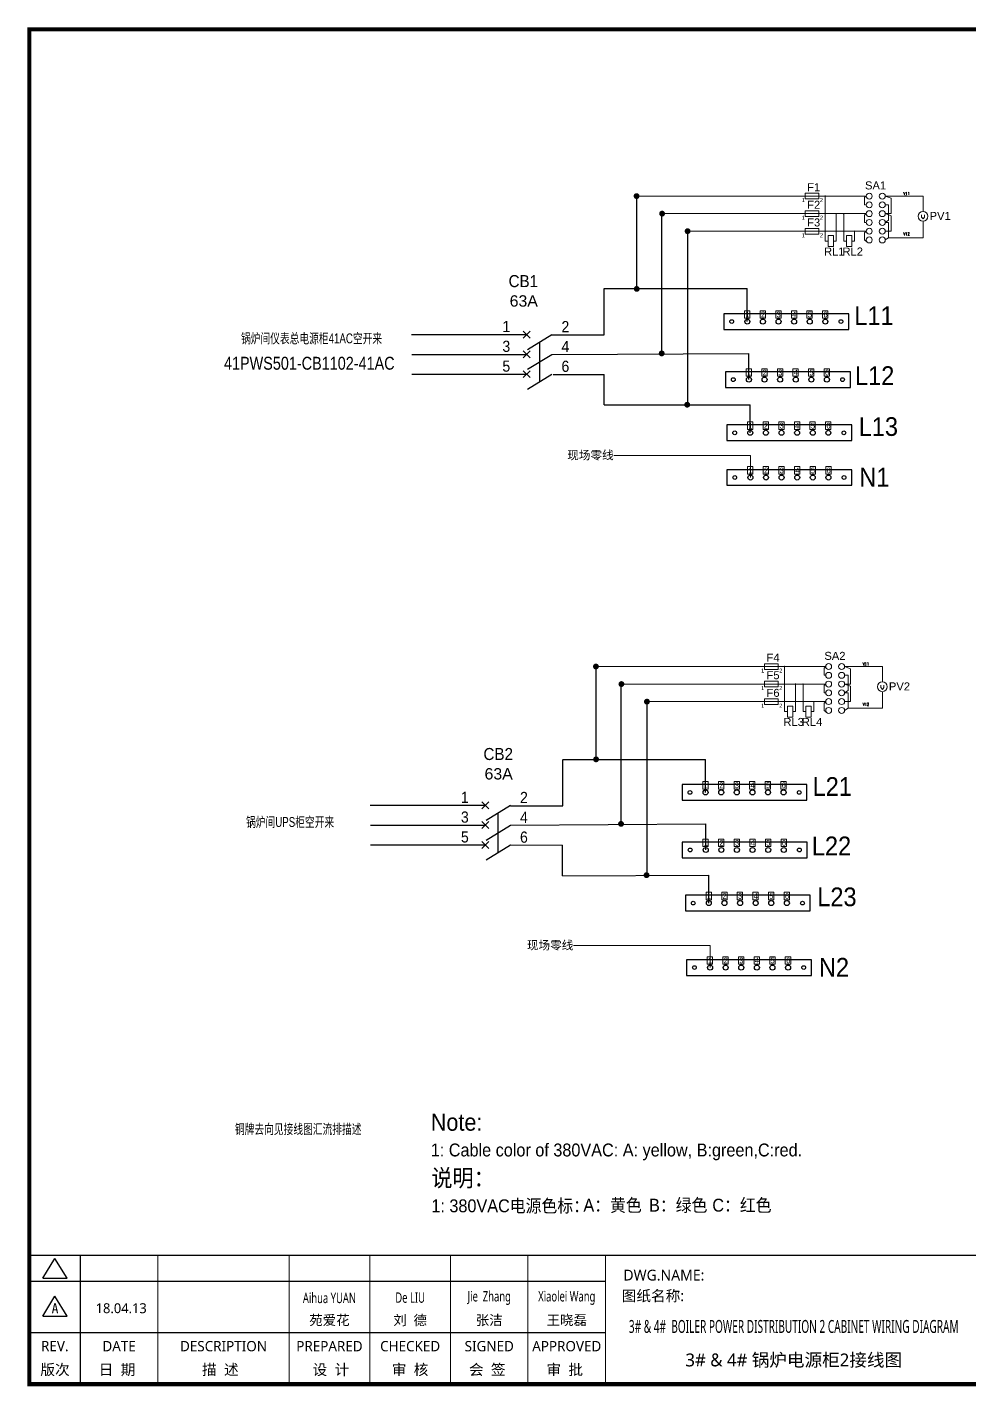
# Model space of a CAD drawing. Extents: x 81437 to 204847, y -54597 to -29444.
# Drawn here: x 91467 to 93659, y -45832 to -42670 of the extents above; entities that cross this region are included whole.
import ezdxf
from ezdxf.enums import TextEntityAlignment as Align

# ---------------------------------------------------------------- set-up
doc = ezdxf.new("R2010")
doc.units = 0
doc.header["$LTSCALE"] = 100
doc.header["$MEASUREMENT"] = 0
for name, color, linetype in [('HLSTK', 7, 'Continuous'), ('t', 1, 'Continuous'), ('空气开关', 7, 'Continuous')]:
    doc.layers.add(name, color=color, linetype=linetype)
doc.layers.add('细实线', color=7, linetype='Continuous', lineweight=20)
doc.styles.add('HZ', font='arial.ttf', dxfattribs={"width": 0.7})
doc.styles.add('HZ_BOLD', font='arialbd.ttf')
doc.styles.add('HZA', font='romans', dxfattribs={"width": 0.75, "bigfont": 'ams_dx'})
doc.styles.get("Standard").update_dxf_attribs({"font": ''})
doc.styles.add('微软雅黑', font='')
doc.styles.get('Standard').set_extended_font_data('SimSun')
doc.styles.get('微软雅黑').set_extended_font_data('Microsoft YaHei')

# ---------------------------------------------------------------- blocks, each defined once
blk = doc.blocks.new('图框')
at = {"color": 7}
for p, q in [((-6.2, -2970.4), (1334, -2970.4)), ((-6.2, -3090.4), (1334, -3090.4))]:
    blk.add_line(p, q, dxfattribs=at)
at = {"color": 7, "const_width": 3}
blk.add_lwpolyline([(4109.5, -2910.4), (-6.2, -2910.4)], dxfattribs=at)
at = {"layer": 't', "color": 7}
for p, q in [((25.8, -2963.9), (53.7, -2918)), ((81.7, -2963.9), (53.7, -2918)), ((25.8, -2963.9), (81.7, -2963.9)), ((25.8, -3051.8), (53.7, -3006)), ((81.7, -3051.8), (53.7, -3006)), ((25.8, -3051.8), (81.7, -3051.8))]:
    blk.add_line(p, q, dxfattribs=at)
at = {"layer": 't', "color": 7, "const_width": 9.62}
blk.add_lwpolyline([(4109.5, -3210.4), (4109.5, -58.9), (-6.2, -58.9), (-6.2, -3210.4)], close=True, dxfattribs=at)
at = {"layer": 't', "color": 7, "const_width": 2.4}
for points in [[(112.6, -2911.6), (112.6, -3210.4)], [(292.9, -2911.6), (292.9, -3210.4)], [(598.2, -2911.6), (598.2, -3215.3)], [(785.8, -2911.6), (785.8, -3215.3)], [(973.4, -2911.6), (973.4, -3215.3)], [(1153.7, -2911.6), (1153.7, -3215.3)], [(1334, -2911.6), (1334, -3215.3)]]:
    blk.add_lwpolyline(points, dxfattribs=at)
at = {"color": 7, "style": '微软雅黑', "flags": 8}
for tag, p, height in [('DWG.NAME:', (1375.5, -2969.2), 25), ('DWG.NO.:', (3122, -3089.3), 24), ('图纸编号', (3309.2, -3111.3), 24), ('FILENO.:', (3122.5, -3165), 24), ('文档号', (3311.6, -3183), 24)]:
    blk.add_attdef(tag, p, '', height=height, dxfattribs=at)
at = {"color": 7, "style": '微软雅黑', "width": 0.8, "flags": 8}
for tag, p, height in [('PROJECTNAME:', (3119.3, -2971.7), 24), ('PROJECT_NAME', (3324.7, -2969.2), 25)]:
    blk.add_attdef(tag, p, '', height=height, dxfattribs=at)
at = {"color": 7, "style": '微软雅黑', "flags": 8}
for tag, height, width, p in [('RENLIU', 24, 0.7, (692, -3009.2)), ('SHUFENWANG', 24, 0.7, (879.6, -3009.2)), ('FANGHOU', 24, 0.7, (1063.6, -3009.2)), ('DANDANLI', 24, 0.7, (1243.9, -3009.2)), ('#10STATIONONTROLCABINETCOVER', 30, 0.6, (1771.7, -3076)), ('HANGZHOUHOLLYSYSAUTOMATIONCO.,LTD.', 24, 0.7, (2763.9, -3104.6))]:
    blk.add_attdef(tag, text='', height=height, dxfattribs=dict(at, width=width)).set_placement(p, align=Align.MIDDLE)
for tag, p in [('图纸名称:', (1371.6, -3024.8)), ('项目名称', (3272.9, -3045.6))]:
    blk.add_attdef(tag, text='', height=25, dxfattribs=at).set_placement(p, align=Align.BOTTOM_LEFT)
at = {"color": 7, "flags": 8}
blk.add_attdef('A', text='', height=23, dxfattribs=at).set_placement((53.7, -3033.7), align=Align.MIDDLE)
at = {"color": 7, "style": '微软雅黑', "flags": 8}
for tag, height, p in [('设计时间', 23, (207.7, -3033.7)), ('刘仁', 23, (692, -3061.1)), ('王姝芬', 23, (879.6, -3061.1)), ('侯方', 23, (1063.6, -3061.1)), ('李丹丹', 23, (1243.9, -3061.1)), ('PAGEXOFX', 24, (3947.6, -3097.9)), ('REV.', 24, (53.2, -3121.9)), ('DATE', 24, (202.7, -3121.9)), ('DESCRIPTION', 24, (445.6, -3121.9)), ('PREPARED', 24, (692, -3121.9)), ('CHECKED', 24, (879.6, -3121.9)), ('SIGNED', 24, (1063.6, -3121.9)), ('APPROVED', 24, (1243.9, -3121.9)), ('图纸名称', 30, (1771.7, -3153.6)), ('第几页共几页', 24, (3947.6, -3172.9))]:
    blk.add_attdef(tag, text='', height=height, dxfattribs=at).set_placement(p, align=Align.MIDDLE)
at = {"layer": 't', "color": 7, "style": '微软雅黑'}
for s, p in [('版次', (53.7, -3176.5)), ('日  期', (198, -3176.5)), ('描  述', (438.3, -3176.5)), ('设  计', (695.3, -3176.5)), ('审  核', (879.4, -3176.5)), ('会  签', (1058.9, -3176.5)), ('审  批', (1239.1, -3176.5))]:
    blk.add_text(s, height=25, dxfattribs=at).set_placement(p, align=Align.MIDDLE_CENTER)
blk = doc.blocks.new('供电端子')
at = {"style": 'HZ', "width": 0.7}
blk.add_attdef('供电端子', (0, 0), '', height=17, dxfattribs=at)

msp = doc.modelspace()

# ---------------------------------------------------------------- linework, layer by layer
at = {"color": 2}
for p, q in [((92883.9, -43065.9), (92883.9, -43277.8)), ((92808.5, -43277.8), (93141.5, -43277.8)), ((92808.5, -43385.4), (92808.5, -43277.8)), ((93141.5, -43354.4), (93141.5, -43277.8)), ((92360.6, -43384.5), (92628.1, -43384.5)), ((92686.8, -43385.4), (92808.5, -43385.4)), ((92789.4, -44160.1), (92789.4, -44372)), ((92712.1, -44480.4), (92712.1, -44372.8)), ((92713, -44372.8), (93044.4, -44372.8)), ((93044.4, -44449.5), (93044.4, -44372.8)), ((92264.2, -44479.5), (92531.7, -44479.5)), ((92590.4, -44480.5), (92712.1, -44480.5))]:
    msp.add_line(p, q, dxfattribs=at)
at = {"color": 7, "lineweight": 15}
for p, q in [((93418.2, -43062.5), (93414.4, -43066)), ((93414.4, -43066), (93414.4, -43082.9)), ((93462.2, -43062.5), (93475.7, -43067.7)), ((93462.2, -43062.5), (93507.2, -43062.5)), ((93475.7, -43067.7), (93475.7, -43103.3)), ((93512.5, -43062.5), (93550.1, -43062.5)), ((93550.1, -43062.5), (93550.1, -43098)), ((93418.2, -43082.9), (93414.4, -43082.9)), ((93418.2, -43103.3), (93414.4, -43106.8)), ((93462.2, -43082.9), (93470.2, -43082.9)), ((93462.2, -43103.3), (93475.7, -43108.5)), ((93462.2, -43103.3), (93475.7, -43103.3)), ((93470.2, -43082.9), (93470.2, -43118.6)), ((93414.4, -43106.8), (93414.4, -43123.7)), ((93418.2, -43123.7), (93414.4, -43123.7)), ((93470.2, -43118.6), (93462.2, -43123.7)), ((93462.2, -43123.7), (93470.2, -43123.7)), ((93470.2, -43123.7), (93470.2, -43159.4)), ((93475.7, -43108.5), (93475.7, -43144.1)), ((93546.8, -43105.8), (93546.8, -43111.6)), ((93546.8, -43111.6), (93550.1, -43115.6)), ((93550.1, -43115.6), (93553.4, -43111.6)), ((93550.1, -43121), (93550.1, -43159.4)), ((93553.4, -43111.6), (93553.4, -43105.8)), ((93418.2, -43144.1), (93414.4, -43147.6)), ((93414.4, -43147.6), (93414.4, -43164.5)), ((93462.2, -43144.1), (93475.7, -43144.1)), ((93470.2, -43159.4), (93462.2, -43164.5)), ((93470.2, -43159.4), (93507.3, -43159.4)), ((93507.3, -43159.4), (93550.1, -43159.4)), ((93323.7, -44156.7), (93319.9, -44160.2)), ((93319.9, -44160.2), (93319.9, -44177.1)), ((93323.7, -44177.1), (93319.9, -44177.1)), ((93367.7, -44156.7), (93381.2, -44161.9)), ((93367.7, -44156.7), (93412.7, -44156.7)), ((93367.7, -44177.1), (93375.7, -44177.1)), ((93375.7, -44177.1), (93375.7, -44212.8)), ((93381.2, -44161.9), (93381.2, -44197.5)), ((93418, -44156.7), (93455.6, -44156.7)), ((93455.6, -44156.7), (93455.6, -44192.2)), ((93323.7, -44197.5), (93319.9, -44201)), ((93319.9, -44201), (93319.9, -44217.9)), ((93367.7, -44197.5), (93381.2, -44202.7)), ((93367.7, -44197.5), (93381.2, -44197.5)), ((93381.2, -44202.7), (93381.2, -44238.3)), ((93452.3, -44200), (93452.3, -44205.8)), ((93452.3, -44205.8), (93455.6, -44209.8)), ((93455.6, -44209.8), (93458.9, -44205.8)), ((93458.9, -44205.8), (93458.9, -44200)), ((93323.7, -44217.9), (93319.9, -44217.9)), ((93323.7, -44238.3), (93319.9, -44241.9)), ((93319.9, -44241.9), (93319.9, -44258.8)), ((93375.7, -44212.8), (93367.7, -44217.9)), ((93367.7, -44217.9), (93375.7, -44217.9)), ((93367.7, -44238.3), (93381.2, -44238.3)), ((93375.7, -44217.9), (93375.7, -44253.6)), ((93455.6, -44215.2), (93455.6, -44253.6)), ((93375.7, -44253.6), (93367.7, -44258.8)), ((93375.7, -44253.6), (93412.7, -44253.6)), ((93412.7, -44253.6), (93455.6, -44253.6))]:
    msp.add_line(p, q, dxfattribs=at)
at = {"ltscale": 5}
for p, q in [((93512.5, -43062.5), (93507.2, -43062.5)), ((93418, -44156.7), (93412.7, -44156.7))]:
    msp.add_line(p, q, dxfattribs=at)
at = {"color": 3}
for p, q in [((92942.1, -43102.7), (92942.1, -43428.7)), ((92361.3, -43430.6), (92628.3, -43430.6)), ((92686.8, -43430.6), (93145.2, -43428.7)), ((93145.2, -43489.4), (93145.2, -43428.7)), ((92847.6, -44196.9), (92847.6, -44522.9)), ((92264.9, -44525.6), (92531.9, -44525.6)), ((92590.4, -44525.6), (93044.8, -44522.7)), ((93044.8, -44583.4), (93044.8, -44522.7))]:
    msp.add_line(p, q, dxfattribs=at)
at = {"color": 3, "lineweight": 15}
for p, q in [((92943.2, -43103.3), (93418.2, -43103.3)), ((92848.7, -44197.5), (93323.7, -44197.5))]:
    msp.add_line(p, q, dxfattribs=at)
at = {"color": 1, "lineweight": 15}
for p, q in [((93002.6, -43144.1), (93418.2, -43144.1)), ((92908, -44238.4), (93323.7, -44238.3))]:
    msp.add_line(p, q, dxfattribs=at)
at = {"color": 1}
for p, q in [((93002.6, -43144.1), (93002.6, -43548.2)), ((92361.4, -43476.7), (92628.3, -43476.7)), ((92690, -43477.3), (92808.4, -43477.3)), ((92808.4, -43548.2), (92808.4, -43477.5)), ((92808.4, -43548.2), (93148.4, -43548.2)), ((93148.4, -43613.1), (93148.4, -43548.2)), ((92908, -44238.4), (92908, -44642.4)), ((92265, -44571.7), (92531.9, -44571.7)), ((92590.4, -44571.7), (92712, -44572.4)), ((92712, -44643.2), (92712, -44572.5)), ((92712, -44643.2), (93052, -44642)), ((93052, -44706.9), (93052, -44642))]:
    msp.add_line(p, q, dxfattribs=at)
at = {"color": 6}
for p, q in [((92636.4, -43392.6), (92620.2, -43376.4)), ((92620.2, -43392.6), (92636.4, -43376.4)), ((92630.4, -43419.2), (92686.8, -43384.5)), ((92620.2, -43438.7), (92636.4, -43422.5)), ((92636.4, -43438.7), (92620.2, -43422.5)), ((92630.4, -43465.4), (92686.8, -43430.6)), ((92620.2, -43484.8), (92636.4, -43468.6)), ((92636.4, -43484.8), (92620.2, -43468.6)), ((92630.4, -43511.5), (92686.8, -43476.7)), ((92540, -44487.6), (92523.8, -44471.4)), ((92523.8, -44487.6), (92540, -44471.4)), ((92533.9, -44514.3), (92590.4, -44479.5)), ((92523.8, -44533.7), (92540, -44517.5)), ((92540, -44533.7), (92523.8, -44517.5)), ((92533.9, -44560.4), (92590.4, -44525.6)), ((92523.8, -44579.8), (92540, -44563.6)), ((92540, -44579.8), (92523.8, -44563.6)), ((92533.9, -44606.5), (92590.4, -44571.7))]:
    msp.add_line(p, q, dxfattribs=at)
at = {"color": 2}
for points in [[(93087, -43372.6), (93377.4, -43372.6), (93377.4, -43336.3), (93087, -43336.3)], [(92989.9, -44467.6), (93280.3, -44467.6), (93280.3, -44431.3), (92989.9, -44431.3)]]:
    msp.add_lwpolyline(points, close=True, dxfattribs=at)
at = {"color": 3}
for points in [[(93090.7, -43507.5), (93381.1, -43507.5), (93381.1, -43471.2), (93090.7, -43471.2)], [(92990.3, -44601.5), (93280.7, -44601.5), (93280.7, -44565.2), (92990.3, -44565.2)]]:
    msp.add_lwpolyline(points, close=True, dxfattribs=at)
at = {"color": 1}
for points in [[(93093.9, -43631.2), (93384.3, -43631.2), (93384.3, -43594.9), (93093.9, -43594.9)], [(92997.5, -44725.1), (93287.9, -44725.1), (93287.9, -44688.8), (92997.5, -44688.8)]]:
    msp.add_lwpolyline(points, close=True, dxfattribs=at)
at = {"color": 5}
for points in [[(93094.2, -43735.2), (93384.6, -43735.2), (93384.6, -43698.9), (93094.2, -43698.9)], [(93000.4, -44875.1), (93290.8, -44875.1), (93290.8, -44838.8), (93000.4, -44838.8)]]:
    msp.add_lwpolyline(points, close=True, dxfattribs=at)
at = {"color": 7, "lineweight": 15}
for centre, radius in [((93425.1, -43062.5), 6.88), ((93455.4, -43062.5), 6.88), ((93425.1, -43082.9), 6.88), ((93425.1, -43103.3), 6.88), ((93455.4, -43082.9), 6.88), ((93455.4, -43103.3), 6.88), ((93550.1, -43109.5), 11.5), ((93425.1, -43123.7), 6.88), ((93455.4, -43123.7), 6.88), ((93425.1, -43144.1), 6.88), ((93425.1, -43164.5), 6.88), ((93455.4, -43144.1), 6.88), ((93455.4, -43164.5), 6.88), ((93330.6, -44156.7), 6.88), ((93330.6, -44177.1), 6.88), ((93360.8, -44156.7), 6.88), ((93360.8, -44177.1), 6.88), ((93330.6, -44197.5), 6.88), ((93360.8, -44197.5), 6.88), ((93455.6, -44203.7), 11.5), ((93330.6, -44217.9), 6.88), ((93330.6, -44238.3), 6.88), ((93360.8, -44217.9), 6.88), ((93360.8, -44238.3), 6.88), ((93330.6, -44258.8), 6.88), ((93360.8, -44258.8), 6.88)]:
    msp.add_circle(centre, radius, dxfattribs=at)
for centre, radius in [((93105.2, -43354.4), 4.36), ((93141.5, -43354.4), 5.81), ((93177.8, -43354.4), 5.81), ((93214.1, -43354.4), 5.81), ((93250.4, -43354.4), 5.81), ((93286.7, -43354.4), 5.81), ((93323, -43354.4), 5.81), ((93359.3, -43354.4), 4.36), ((93108.9, -43489.4), 4.36), ((93145.2, -43489.4), 5.81), ((93181.5, -43489.4), 5.81), ((93217.8, -43489.4), 5.81), ((93254.1, -43489.4), 5.81), ((93290.4, -43489.4), 5.81), ((93326.7, -43489.4), 5.81), ((93363, -43489.4), 4.36), ((93112.1, -43613.1), 4.36), ((93148.4, -43613.1), 5.81), ((93184.7, -43613.1), 5.81), ((93221, -43613.1), 5.81), ((93257.3, -43613.1), 5.81), ((93293.6, -43613.1), 5.81), ((93329.9, -43613.1), 5.81), ((93366.2, -43613.1), 4.36), ((93112.3, -43717.1), 4.36), ((93148.6, -43717.1), 5.81), ((93184.9, -43717.1), 5.81), ((93221.2, -43717.1), 5.81), ((93257.5, -43717.1), 5.81), ((93293.8, -43717.1), 5.81), ((93330.1, -43717.1), 5.81), ((93366.4, -43717.1), 4.36), ((93008.1, -44449.5), 4.36), ((93044.4, -44449.5), 5.81), ((93080.7, -44449.5), 5.81), ((93117, -44449.5), 5.81), ((93153.3, -44449.5), 5.81), ((93189.6, -44449.5), 5.81), ((93225.9, -44449.5), 5.81), ((93262.2, -44449.5), 4.36), ((93008.5, -44583.4), 4.36), ((93044.8, -44583.4), 5.81), ((93081.1, -44583.4), 5.81), ((93117.4, -44583.4), 5.81), ((93153.7, -44583.4), 5.81), ((93190, -44583.4), 5.81), ((93226.3, -44583.4), 5.81), ((93262.6, -44583.4), 4.36), ((93015.7, -44706.9), 4.36), ((93052, -44706.9), 5.81), ((93088.3, -44706.9), 5.81), ((93124.6, -44706.9), 5.81), ((93160.9, -44706.9), 5.81), ((93197.2, -44706.9), 5.81), ((93233.5, -44706.9), 5.81), ((93269.8, -44706.9), 4.36), ((93018.5, -44857), 4.36), ((93054.8, -44857), 5.81), ((93091.1, -44857), 5.81), ((93127.4, -44857), 5.81), ((93163.7, -44857), 5.81), ((93200, -44857), 5.81), ((93236.3, -44857), 5.81), ((93272.6, -44857), 4.36)]:
    msp.add_circle(centre, radius)
at = {"layer": '空气开关', "color": 6}
for p, q in [((92658.6, -43448), (92658.6, -43401.9)), ((92658.6, -43494.1), (92658.6, -43448)), ((92562.2, -44543), (92562.2, -44496.9)), ((92562.2, -44589.1), (92562.2, -44543))]:
    msp.add_line(p, q, dxfattribs=at)
at = {"layer": '细实线', "color": 2}
for p, q in [((93418.2, -43062.5), (92883.9, -43062.5)), ((93323.7, -44156.7), (92789.4, -44156.7))]:
    msp.add_line(p, q, dxfattribs=at)
at = {"layer": '细实线', "color": 7}
for p, q in [((93322.3, -43062.5), (93322.3, -43167.3)), ((93365.6, -43103.4), (93365.6, -43167.3)), ((93227.8, -44156.7), (93227.8, -44261.5)), ((93271.1, -44197.6), (93271.1, -44261.5))]:
    msp.add_line(p, q, dxfattribs=at)
at = {"layer": '细实线', "color": 0}
for p, q in [((93348.2, -43167.3), (93348.2, -43103.3)), ((93391, -43167.3), (93391, -43144.1)), ((93253.6, -44261.5), (93253.6, -44197.5)), ((93296.5, -44261.5), (93296.5, -44238.3))]:
    msp.add_line(p, q, dxfattribs=at)
at = {"layer": '细实线'}
for p, q in [((93414.4, -43164.5), (93420.6, -43169.8)), ((93329.3, -43167.3), (93322.3, -43167.3)), ((93348.2, -43167.3), (93341.6, -43167.3)), ((93372.2, -43167.3), (93365.6, -43167.3)), ((93391, -43167.3), (93384.5, -43167.3)), ((93234.8, -44261.5), (93227.8, -44261.5)), ((93253.6, -44261.5), (93247.1, -44261.5)), ((93277.7, -44261.5), (93271.1, -44261.5)), ((93296.5, -44261.5), (93289.9, -44261.5)), ((93319.9, -44258.8), (93326.1, -44264))]:
    msp.add_line(p, q, dxfattribs=at)
at = {"layer": '细实线', "color": 5}
for p, q in [((92830.7, -43665.8), (93148.6, -43665.8)), ((93148.6, -43717.1), (93148.6, -43665.8)), ((92736.9, -44805.7), (93054.8, -44805.7)), ((93054.8, -44857), (93054.8, -44805.7))]:
    msp.add_line(p, q, dxfattribs=at)
at = {"layer": '细实线', "color": 7}
for points, const_width in [([(92880.5, -43062.5, 1), (92887.3, -43062.5, 1)], 6.8), ([(93322.3, -43063.3, 1), (93322.3, -43061.6, 1)], 1.69), ([(92939.9, -43103.3, 1), (92946.7, -43103.3, 1)], 6.8), ([(93348.1, -43104.2, 1), (93348.1, -43102.5, 1)], 1.69), ([(93365.6, -43104.3, 1), (93365.6, -43102.6, 1)], 1.69), ([(92999.2, -43144.1, 1), (93006, -43144.1, 1)], 6.8), ([(93391, -43145, 1), (93391, -43143.3, 1)], 1.69), ([(92880.9, -43278.4, 1), (92887.7, -43278.4, 1)], 6.8), ([(92939, -43428.4, 1), (92945.8, -43428.4, 1)], 6.8), ([(92998.3, -43547.8, 1), (93005.1, -43547.8, 1)], 6.8), ([(92786, -44156.7, 1), (92792.8, -44156.7, 1)], 6.8), ([(92786, -44156.7, 1), (92792.8, -44156.7, 1)], 6.8), ([(93227.8, -44157.5, 1), (93227.8, -44155.8, 1)], 1.69), ([(92845.3, -44197.5, 1), (92852.1, -44197.5, 1)], 6.8), ([(92845.3, -44197.5, 1), (92852.1, -44197.5, 1)], 6.8), ([(93253.6, -44198.4, 1), (93253.6, -44196.7, 1)], 1.69), ([(93271.1, -44198.5, 1), (93271.1, -44196.8, 1)], 1.69), ([(92904.7, -44238.4, 1), (92911.5, -44238.4, 1)], 6.8), ([(92904.7, -44238.4, 1), (92911.5, -44238.4, 1)], 6.8), ([(93296.5, -44239.2, 1), (93296.5, -44237.5, 1)], 1.69), ([(92786.3, -44372.6, 1), (92793.1, -44372.6, 1)], 6.8), ([(92844.4, -44522.7, 1), (92851.2, -44522.7, 1)], 6.8), ([(92903.8, -44642, 1), (92910.6, -44642, 1)], 6.8)]:
    msp.add_lwpolyline(points, format="xyb", close=True, dxfattribs=dict(at, const_width=const_width))
at = {"layer": '细实线', "color": 0}
for points in [[(93275.9, -43055.8), (93308.1, -43055.8), (93308.1, -43069.1), (93275.9, -43069.1)], [(93275.9, -43096.7), (93308.1, -43096.7), (93308.1, -43109.9), (93275.9, -43109.9)], [(93275.9, -43137.8), (93308.1, -43137.8), (93308.1, -43151), (93275.9, -43151)], [(93181.4, -44150.1), (93213.5, -44150.1), (93213.5, -44163.3), (93181.4, -44163.3)], [(93181.4, -44190.9), (93213.5, -44190.9), (93213.5, -44204.1), (93181.4, -44204.1)], [(93181.4, -44232), (93213.5, -44232), (93213.5, -44245.2), (93181.4, -44245.2)]]:
    msp.add_lwpolyline(points, close=True, dxfattribs=at)
at = {"layer": '细实线'}
for points in [[(93329.3, -43154.5), (93329.3, -43180), (93341.6, -43180), (93341.6, -43154.5)], [(93372.2, -43154.5), (93372.2, -43180), (93384.5, -43180), (93384.5, -43154.5)], [(93234.8, -44248.8), (93234.8, -44274.2), (93247.1, -44274.2), (93247.1, -44248.8)], [(93277.7, -44248.8), (93277.7, -44274.2), (93289.9, -44274.2), (93289.9, -44248.8)]]:
    msp.add_lwpolyline(points, close=True, dxfattribs=at)
at = {"layer": '细实线', "color": 7}
for points in [[(93135.1, -43329), (93147.5, -43329), (93147.5, -43346.6), (93135.1, -43346.6)], [(93171.4, -43329), (93183.8, -43329), (93183.8, -43346.6), (93171.4, -43346.6)], [(93207.7, -43329), (93220.1, -43329), (93220.1, -43346.6), (93207.7, -43346.6)], [(93244, -43329), (93256.4, -43329), (93256.4, -43346.6), (93244, -43346.6)], [(93280.3, -43329), (93292.7, -43329), (93292.7, -43346.6), (93280.3, -43346.6)], [(93316.6, -43329), (93329, -43329), (93329, -43346.6), (93316.6, -43346.6)], [(93138.8, -43464), (93151.2, -43464), (93151.2, -43481.5), (93138.8, -43481.5)], [(93175.1, -43464), (93187.5, -43464), (93187.5, -43481.5), (93175.1, -43481.5)], [(93211.4, -43464), (93223.8, -43464), (93223.8, -43481.5), (93211.4, -43481.5)], [(93247.7, -43464), (93260.1, -43464), (93260.1, -43481.5), (93247.7, -43481.5)], [(93284, -43464), (93296.4, -43464), (93296.4, -43481.5), (93284, -43481.5)], [(93320.3, -43464), (93332.7, -43464), (93332.7, -43481.5), (93320.3, -43481.5)], [(93142, -43587.7), (93154.4, -43587.7), (93154.4, -43605.3), (93142, -43605.3)], [(93178.3, -43587.7), (93190.7, -43587.7), (93190.7, -43605.3), (93178.3, -43605.3)], [(93214.6, -43587.7), (93227, -43587.7), (93227, -43605.3), (93214.6, -43605.3)], [(93250.9, -43587.7), (93263.3, -43587.7), (93263.3, -43605.3), (93250.9, -43605.3)], [(93287.2, -43587.7), (93299.6, -43587.7), (93299.6, -43605.3), (93287.2, -43605.3)], [(93323.5, -43587.7), (93335.9, -43587.7), (93335.9, -43605.3), (93323.5, -43605.3)], [(93142.3, -43691.7), (93154.7, -43691.7), (93154.7, -43709.2), (93142.3, -43709.2)], [(93178.6, -43691.7), (93191, -43691.7), (93191, -43709.2), (93178.6, -43709.2)], [(93214.9, -43691.7), (93227.3, -43691.7), (93227.3, -43709.2), (93214.9, -43709.2)], [(93251.2, -43691.7), (93263.6, -43691.7), (93263.6, -43709.2), (93251.2, -43709.2)], [(93287.5, -43691.7), (93299.9, -43691.7), (93299.9, -43709.2), (93287.5, -43709.2)], [(93323.8, -43691.7), (93336.2, -43691.7), (93336.2, -43709.2), (93323.8, -43709.2)], [(93038, -44424), (93050.4, -44424), (93050.4, -44441.6), (93038, -44441.6)], [(93074.3, -44424), (93086.7, -44424), (93086.7, -44441.6), (93074.3, -44441.6)], [(93110.6, -44424), (93123, -44424), (93123, -44441.6), (93110.6, -44441.6)], [(93146.9, -44424), (93159.3, -44424), (93159.3, -44441.6), (93146.9, -44441.6)], [(93183.2, -44424), (93195.6, -44424), (93195.6, -44441.6), (93183.2, -44441.6)], [(93219.5, -44424), (93231.9, -44424), (93231.9, -44441.6), (93219.5, -44441.6)], [(93038.4, -44557.9), (93050.8, -44557.9), (93050.8, -44575.5), (93038.4, -44575.5)], [(93074.7, -44557.9), (93087.1, -44557.9), (93087.1, -44575.5), (93074.7, -44575.5)], [(93111, -44557.9), (93123.4, -44557.9), (93123.4, -44575.5), (93111, -44575.5)], [(93147.3, -44557.9), (93159.7, -44557.9), (93159.7, -44575.5), (93147.3, -44575.5)], [(93183.6, -44557.9), (93196, -44557.9), (93196, -44575.5), (93183.6, -44575.5)], [(93219.9, -44557.9), (93232.3, -44557.9), (93232.3, -44575.5), (93219.9, -44575.5)], [(93045.6, -44681.5), (93058, -44681.5), (93058, -44699.1), (93045.6, -44699.1)], [(93081.9, -44681.5), (93094.3, -44681.5), (93094.3, -44699.1), (93081.9, -44699.1)], [(93118.2, -44681.5), (93130.6, -44681.5), (93130.6, -44699.1), (93118.2, -44699.1)], [(93154.5, -44681.5), (93166.9, -44681.5), (93166.9, -44699.1), (93154.5, -44699.1)], [(93190.8, -44681.5), (93203.2, -44681.5), (93203.2, -44699.1), (93190.8, -44699.1)], [(93227.1, -44681.5), (93239.5, -44681.5), (93239.5, -44699.1), (93227.1, -44699.1)], [(93048.4, -44831.6), (93060.9, -44831.6), (93060.9, -44849.1), (93048.4, -44849.1)], [(93084.7, -44831.6), (93097.2, -44831.6), (93097.2, -44849.1), (93084.7, -44849.1)], [(93121, -44831.6), (93133.5, -44831.6), (93133.5, -44849.1), (93121, -44849.1)], [(93157.3, -44831.6), (93169.8, -44831.6), (93169.8, -44849.1), (93157.3, -44849.1)], [(93193.6, -44831.6), (93206.1, -44831.6), (93206.1, -44849.1), (93193.6, -44849.1)], [(93229.9, -44831.6), (93242.4, -44831.6), (93242.4, -44849.1), (93229.9, -44849.1)]]:
    msp.add_lwpolyline(points, close=True, dxfattribs=at)

# ---------------------------------------------------------------- block references
at = {"color": 1}
ref = msp.add_blockref('图框', (91477.7, -42615.6), dxfattribs=at)
ref.add_attrib('图纸名称:', '图纸名称:', dxfattribs={"color": 7, "height": 25, "style": '微软雅黑', "flags": 8}).set_placement((92849.4, -45640.4), align=Align.BOTTOM_LEFT)
ref.add_attrib('#10STATIONONTROLCABINETCOVER', '3# & 4#  BOILER POWER DISTRIBUTION 2 CABINET WIRING DIAGRAM', dxfattribs={"color": 7, "height": 30, "style": '微软雅黑', "width": 0.6, "flags": 8}).set_placement((93249.5, -45691.6), align=Align.MIDDLE)
ref.add_attrib('DWG.NAME:', 'DWG.NAME:', (92853.2, -45584.8), dxfattribs={"color": 7, "height": 25, "style": '微软雅黑', "flags": 8})
ref.add_attrib('DANDANLI', 'Xiaolei Wang', dxfattribs={"color": 7, "height": 24, "style": '微软雅黑', "width": 0.7, "flags": 8}).set_placement((92721.6, -45624.8), align=Align.MIDDLE)
ref.add_attrib('FANGHOU', 'Jie  Zhang', dxfattribs={"color": 7, "height": 24, "style": '微软雅黑', "width": 0.7, "flags": 8}).set_placement((92541.3, -45624.8), align=Align.MIDDLE)
ref.add_attrib('SHUFENWANG', 'De LIU', dxfattribs={"color": 7, "height": 24, "style": '微软雅黑', "width": 0.7, "flags": 8}).set_placement((92357.3, -45624.8), align=Align.MIDDLE)
ref.add_attrib('RENLIU', 'Aihua YUAN', dxfattribs={"color": 7, "height": 24, "style": '微软雅黑', "width": 0.7, "flags": 8}).set_placement((92169.7, -45624.8), align=Align.MIDDLE)
ref.add_attrib('APPROVED', 'APPROVED', dxfattribs={"color": 7, "height": 24, "style": '微软雅黑'}).set_placement((92721.6, -45737.5), align=Align.MIDDLE)
ref.add_attrib('SIGNED', 'SIGNED', dxfattribs={"color": 7, "height": 24, "style": '微软雅黑'}).set_placement((92541.3, -45737.5), align=Align.MIDDLE)
ref.add_attrib('CHECKED', 'CHECKED', dxfattribs={"color": 7, "height": 24, "style": '微软雅黑'}).set_placement((92357.3, -45737.5), align=Align.MIDDLE)
ref.add_attrib('PREPARED', 'PREPARED', dxfattribs={"color": 7, "height": 24, "style": '微软雅黑'}).set_placement((92169.7, -45737.5), align=Align.MIDDLE)
ref.add_attrib('DESCRIPTION', 'DESCRIPTION', dxfattribs={"color": 7, "height": 24, "style": '微软雅黑'}).set_placement((91923.3, -45737.5), align=Align.MIDDLE)
ref.add_attrib('DATE', 'DATE', dxfattribs={"color": 7, "height": 24, "style": '微软雅黑', "flags": 8}).set_placement((91680.5, -45737.5), align=Align.MIDDLE)
ref.add_attrib('REV.', 'REV.', dxfattribs={"color": 7, "height": 24, "style": '微软雅黑', "flags": 8}).set_placement((91530.9, -45737.5), align=Align.MIDDLE)
ref.add_attrib('A', 'A', dxfattribs={"color": 7, "height": 23, "flags": 8}).set_placement((91531.5, -45649.3), align=Align.MIDDLE)
ref.add_attrib('设计时间', '18.04.13', dxfattribs={"color": 7, "height": 23, "style": '微软雅黑', "flags": 8}).set_placement((91685.4, -45649.3), align=Align.MIDDLE)
ref.add_attrib('李丹丹', '王晓磊', dxfattribs={"color": 7, "height": 23, "style": '微软雅黑', "flags": 8}).set_placement((92721.6, -45676.6), align=Align.MIDDLE)
ref.add_attrib('侯方', '张洁', dxfattribs={"color": 7, "height": 23, "style": '微软雅黑', "flags": 8}).set_placement((92541.3, -45676.6), align=Align.MIDDLE)
ref.add_attrib('王姝芬', '刘  德', dxfattribs={"color": 7, "height": 23, "style": '微软雅黑', "flags": 8}).set_placement((92357.3, -45676.6), align=Align.MIDDLE)
ref.add_attrib('刘仁', '苑爱花', dxfattribs={"color": 7, "height": 23, "style": '微软雅黑', "flags": 8}).set_placement((92169.7, -45676.6), align=Align.MIDDLE)
ref.add_attrib('图纸名称', '3# & 4# 锅炉电源柜2接线图', dxfattribs={"color": 7, "height": 30, "style": '微软雅黑', "flags": 8}).set_placement((93249.5, -45769.1), align=Align.MIDDLE)
ref = msp.add_blockref('供电端子', (92620.6, -43274.3), dxfattribs=dict(xscale=0.9349999999976717, yscale=0.9349999999976717))
ref.add_attrib('供电端子', 'CB1', dxfattribs={"height": 28.05, "style": 'HZ', "width": 0.9}).set_placement((92620.6, -43274.3), align=Align.CENTER)
ref = msp.add_blockref('供电端子', (92621.6, -43319.6), dxfattribs=dict(xscale=0.9349999999976717, yscale=0.9349999999976717))
ref.add_attrib('供电端子', '63A', dxfattribs={"height": 26.4, "style": 'HZ'}).set_placement((92621.6, -43319.6), align=Align.CENTER)
ref = msp.add_blockref('供电端子', (92562.2, -44374.2), dxfattribs=dict(xscale=0.9349999999976717, yscale=0.9349999999976717))
ref.add_attrib('供电端子', 'CB2', dxfattribs={"height": 28.05, "style": 'HZ', "width": 0.9}).set_placement((92562.2, -44374.2), align=Align.CENTER)
ref = msp.add_blockref('供电端子', (92563.2, -44419.5), dxfattribs=dict(xscale=0.9349999999976717, yscale=0.9349999999976717))
ref.add_attrib('供电端子', '63A', dxfattribs={"height": 26.4, "style": 'HZ'}).set_placement((92563.2, -44419.5), align=Align.CENTER)

# ---------------------------------------------------------------- texts
at = {"color": 7, "lineweight": 15, "style": 'HZA', "width": 0.75}
for s, p in [('V11', (93504.7, -43059.8)), ('V12', (93504.8, -43153.8)), ('V11', (93410.2, -44154)), ('V12', (93410.2, -44248))]:
    msp.add_text(s, height=6.57, dxfattribs=at).set_placement(p)
at = {"style": 'HZ'}
for s, height, width, p in [('L11', 43.56, 0.9, (93390.4, -43362.5)), ('锅炉间仪表总电源柜41AC空开来', 23.1, 0.7, (91964, -43405)), ('L12', 43.56, 0.9, (93392, -43501.8)), ('L13', 43.56, 0.9, (93400.6, -43620.3)), ('N1', 43.56, 0.9, (93401.9, -43738.1)), ('L21', 43.56, 0.9, (93293.3, -44457.5)), ('锅炉间UPS柜空开来', 23.1, 0.7, (91975.7, -44529.9)), ('L22', 43.56, 0.9, (93291.6, -44595.7)), ('L23', 43.56, 0.9, (93304.2, -44714.2)), ('N2', 43.56, 0.9, (93308.1, -44878)), ('铜牌去向见接线图汇流排描述', 23.1, 0.7, (91949.9, -45244.1))]:
    msp.add_text(s, height=height, dxfattribs=dict(at, width=width)).set_placement(p)
at = {"color": 0, "style": 'HZ_BOLD'}
for p in [(92830.7, -43675), (92736.9, -44814.9)]:
    msp.add_text('现场零线', height=19.8, dxfattribs=at).set_placement(p, align=Align.RIGHT)
at = {"color": 3, "style": 'HZ', "width": 0.9}
for s, height, p in [('Note:', 40, (92405.3, -45236.4)), ('1: Cable color of 380VAC: A: yellow, B:green,C:red.', 30, (92405.3, -45296.2)), ('说明：', 40, (92406.7, -45366.3)), ('说明：', 40, (92406.7, -45366.3)), ('1: 380VAC电源色标：', 30, (92406.7, -45426.1)), ('A：黄色', 30, (92760.3, -45424.6)), ('B：绿色', 30, (92913, -45424.6)), ('C：红色', 30, (93060.1, -45424.6))]:
    msp.add_text(s, height=height, dxfattribs=at).set_placement(p)
at = {"layer": 'HLSTK', "color": 7, "style": 'HZ', "width": 0.8}
msp.add_text('41PWS501-CB1102-41AC', height=30, dxfattribs=at).set_placement((92122.8, -43466.3), align=Align.CENTER)
at = {"layer": '空气开关', "style": 'HZ', "width": 0.9}
for s, height, p in [('1', 26, (92571.9, -43378.8)), ('2', 26, (92709.3, -43379.2)), ('1', 13.2, (93137, -43344.6)), ('2', 13.2, (93173.3, -43344.6)), ('3', 13.2, (93209.6, -43344.6)), ('4', 13.2, (93245.9, -43344.6)), ('5', 13.2, (93282.2, -43344.6)), ('6', 13.2, (93318.5, -43344.6)), ('3', 26, (92571.9, -43424.9)), ('4', 26, (92709.3, -43425.3)), ('5', 26, (92571.9, -43471)), ('6', 26, (92709.3, -43471.4)), ('1', 13.2, (93140.7, -43479.5)), ('2', 13.2, (93177, -43479.5)), ('3', 13.2, (93213.3, -43479.5)), ('4', 13.2, (93249.6, -43479.5)), ('5', 13.2, (93285.9, -43479.5)), ('6', 13.2, (93322.2, -43479.5)), ('1', 13.2, (93143.9, -43603.2)), ('2', 13.2, (93180.2, -43603.2)), ('3', 13.2, (93216.5, -43603.2)), ('4', 13.2, (93252.8, -43603.2)), ('5', 13.2, (93289.1, -43603.2)), ('6', 13.2, (93325.4, -43603.2)), ('1', 13.2, (93144.2, -43707.2)), ('2', 13.2, (93180.5, -43707.2)), ('3', 13.2, (93216.8, -43707.2)), ('4', 13.2, (93253.1, -43707.2)), ('5', 13.2, (93289.4, -43707.2)), ('6', 13.2, (93325.7, -43707.2)), ('1', 13.2, (93039.9, -44439.6)), ('2', 13.2, (93076.2, -44439.6)), ('3', 13.2, (93112.5, -44439.6)), ('4', 13.2, (93148.8, -44439.6)), ('5', 13.2, (93185.1, -44439.6)), ('6', 13.2, (93221.4, -44439.6)), ('1', 26, (92475.5, -44473.8)), ('2', 26, (92612.9, -44474.3)), ('3', 26, (92475.5, -44519.9)), ('4', 26, (92612.9, -44520.4)), ('5', 26, (92475.5, -44566)), ('6', 26, (92612.9, -44566.5)), ('1', 13.2, (93040.3, -44573.5)), ('2', 13.2, (93076.6, -44573.5)), ('3', 13.2, (93112.9, -44573.5)), ('4', 13.2, (93149.2, -44573.5)), ('5', 13.2, (93185.5, -44573.5)), ('6', 13.2, (93221.8, -44573.5)), ('1', 13.2, (93047.5, -44697.1)), ('2', 13.2, (93083.8, -44697.1)), ('3', 13.2, (93120.1, -44697.1)), ('4', 13.2, (93156.4, -44697.1)), ('5', 13.2, (93192.7, -44697.1)), ('6', 13.2, (93229, -44697.1)), ('1', 13.2, (93050.3, -44847.1)), ('2', 13.2, (93086.6, -44847.1)), ('3', 13.2, (93122.9, -44847.1)), ('4', 13.2, (93159.2, -44847.1)), ('5', 13.2, (93195.5, -44847.1)), ('6', 13.2, (93231.8, -44847.1))]:
    msp.add_text(s, height=height, dxfattribs=at).set_placement(p)
at = {"layer": '细实线', "color": 7, "style": 'HZ'}
for s, height, p in [('F1', 18.62, (93280.7, -43051.1)), ('SA1', 18.62, (93415.2, -43047)), ('1', 9.31, (93268, -43076.4)), ('2', 9.31, (93310.2, -43076.4)), ('F2', 18.62, (93280.7, -43092)), ('PV1', 18.62, (93565.4, -43118)), ('1', 9.31, (93268, -43117.3)), ('F3', 18.62, (93280.7, -43133.1)), ('2', 9.31, (93310.2, -43117.3)), ('1', 9.31, (93268, -43158.4)), ('2', 9.31, (93310.2, -43158.4)), ('RL1', 18.62, (93319.9, -43200.7)), ('RL2', 18.62, (93362.7, -43200.7)), ('F4', 18.62, (93186.2, -44145.3)), ('SA2', 18.62, (93320.7, -44141.2)), ('1', 9.31, (93173.5, -44170.7)), ('F5', 18.62, (93186.2, -44186.2)), ('2', 9.31, (93215.7, -44170.7)), ('1', 9.31, (93173.5, -44211.5)), ('F6', 18.62, (93186.2, -44227.3)), ('2', 9.31, (93215.7, -44211.5)), ('PV2', 18.62, (93470.8, -44212.2)), ('1', 9.31, (93173.5, -44252.6)), ('2', 9.31, (93215.7, -44252.6)), ('RL3', 18.62, (93225.3, -44294.9)), ('RL4', 18.62, (93268.2, -44294.9))]:
    msp.add_text(s, height=height, dxfattribs=at).set_placement(p)

doc.saveas('drawing.dxf')
